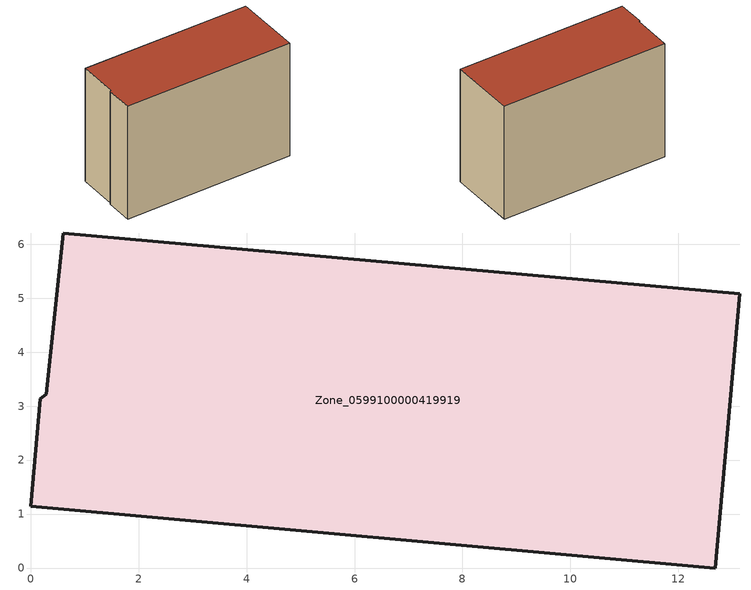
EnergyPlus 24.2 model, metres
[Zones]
Zone_0599100000419919
 floor ground (C_G): 0.29,3.22 0.6,6.21 13.14,5.08 12.68,0 0,1.14 0.18,3.13 z0
 wall outside (C_F): 12.68,0 13.14,5.08 0.6,6.21 0.29,3.22 0.18,3.13 0,1.14 12.68,0 z0:8.92
 roof outside (C_R): 0.6,6.21 0.29,3.22 0.18,3.13 0,1.14 12.68,0 13.14,5.08 z8.92
[BUILDING]
Pand.0599100000419919: North Axis=0; Terrain=City; Loads Convergence Tolerance Value=0.04; Temperature Convergence Tolerance Value=0.4; Solar Distribution=FullExterior; Maximum Number of Warmup Days=25; Minimum Number of Warmup Days=1
[Site:Location]
Rotterdam.The.Hague.AP_ZH_NLD Design_Conditions: Latitude=51.96; Longitude=4.45; Time Zone=1; Elevation=-4.5
[SITE:GROUNDTEMPERATURE:BUILDINGSURFACE]
18, 18, 18, 18, 18, 18, 18, 18, 18, 18, 18, 18
[MATERIAL] Thermal Absorptance=0.9; Solar Absorptance=0.7; Visible Absorptance=0.7
Name | Roughness | Thickness | Conductivity | Density | Specific Heat
G.TI.1992-2005 | MediumSmooth | 0.15 | 0.06 | 540 | 1210
F.TI.1992-2005 | Rough | 0.3 | 0.12 | 1920 | 840
R.TI.1992-2005 | MediumRough | 0.2 | 0.08 | 1500 | 1000
[CONSTRUCTION]
C_G: G.TI.1992-2005
C_F: F.TI.1992-2005
C_R: R.TI.1992-2005
[ZONE]
Zone_0599100000419919: Type=1; Multiplier=1; Ceiling Height=Autocalculate; Volume=Autocalculate; Floor Area=autocalculate; Part of Total Floor Area=Yes
[ZONEINFILTRATION:DESIGNFLOWRATE]
Infil_Zone_0599100000419919: Zone or ZoneList or Space or SpaceList=Zone_0599100000419919; Schedule=AlwaysOn; Design Flow Rate Calculation Method=Flow/Area; Flow Rate per Floor Area=0.0015; Constant Term Coefficient=1; Temperature Term Coefficient=0; Velocity Term Coefficient=0; Velocity Squared Term Coefficient=0
[HVACTEMPLATE:ZONE:IDEALLOADSAIRSYSTEM]
Zone_0599100000419919: Maximum Heating Supply Air Temperature=50; Minimum Cooling Supply Air Temperature=13; Maximum Heating Supply Air Humidity Ratio=0.0156; Minimum Cooling Supply Air Humidity Ratio=0.0077; Heating Limit=NoLimit; Cooling Limit=NoLimit; Dehumidification Control Type=ConstantSensibleHeatRatio; Cooling Sensible Heat Ratio=0.7; Dehumidification Setpoint=60; Humidification Control Type=None; Humidification Setpoint=30; Outdoor Air Method=None; Outdoor Air Flow Rate per Person=0.00944; Outdoor Air Flow Rate per Zone Floor Area=0; Outdoor Air Flow Rate per Zone=0; Demand Controlled Ventilation Type=None; Outdoor Air Economizer Type=NoEconomizer; Heat Recovery Type=None; Sensible Heat Recovery Effectiveness=0.7; Latent Heat Recovery Effectiveness=0.65
[ZONECONTROL:THERMOSTAT]
ThermostatControl_Zone_0599100000419919: Zone or ZoneList=Zone_0599100000419919; Control Type Schedule=DualSetpointControlType; Control 1=Thermostat_Zone_0599100000419919; Temperature Difference Between Cutout And Setpoint=0
[THERMOSTATSETPOINT:DUALSETPOINT]
Thermostat_Zone_0599100000419919: Heating Setpoint Temperature Schedule=HeatingSetpoint_Zone_0599100000419919; Cooling Setpoint Temperature Schedule=CoolingSetpoint_Zone_0599100000419919
[SCHEDULE:COMPACT]
HeatingSetpoint_Zone_0599100000419919: Through: 12/31, For: AllDays, Until: 24:00, 21
CoolingSetpoint_Zone_0599100000419919: Through: 12/31, For: AllDays, Until: 24:00, 24
DualSetpointControlType: Through: 12/31, For: AllDays, Until: 24:00, 4
AlwaysOn: Through: 12/31, For: AllDays, Until: 24:00, 1
